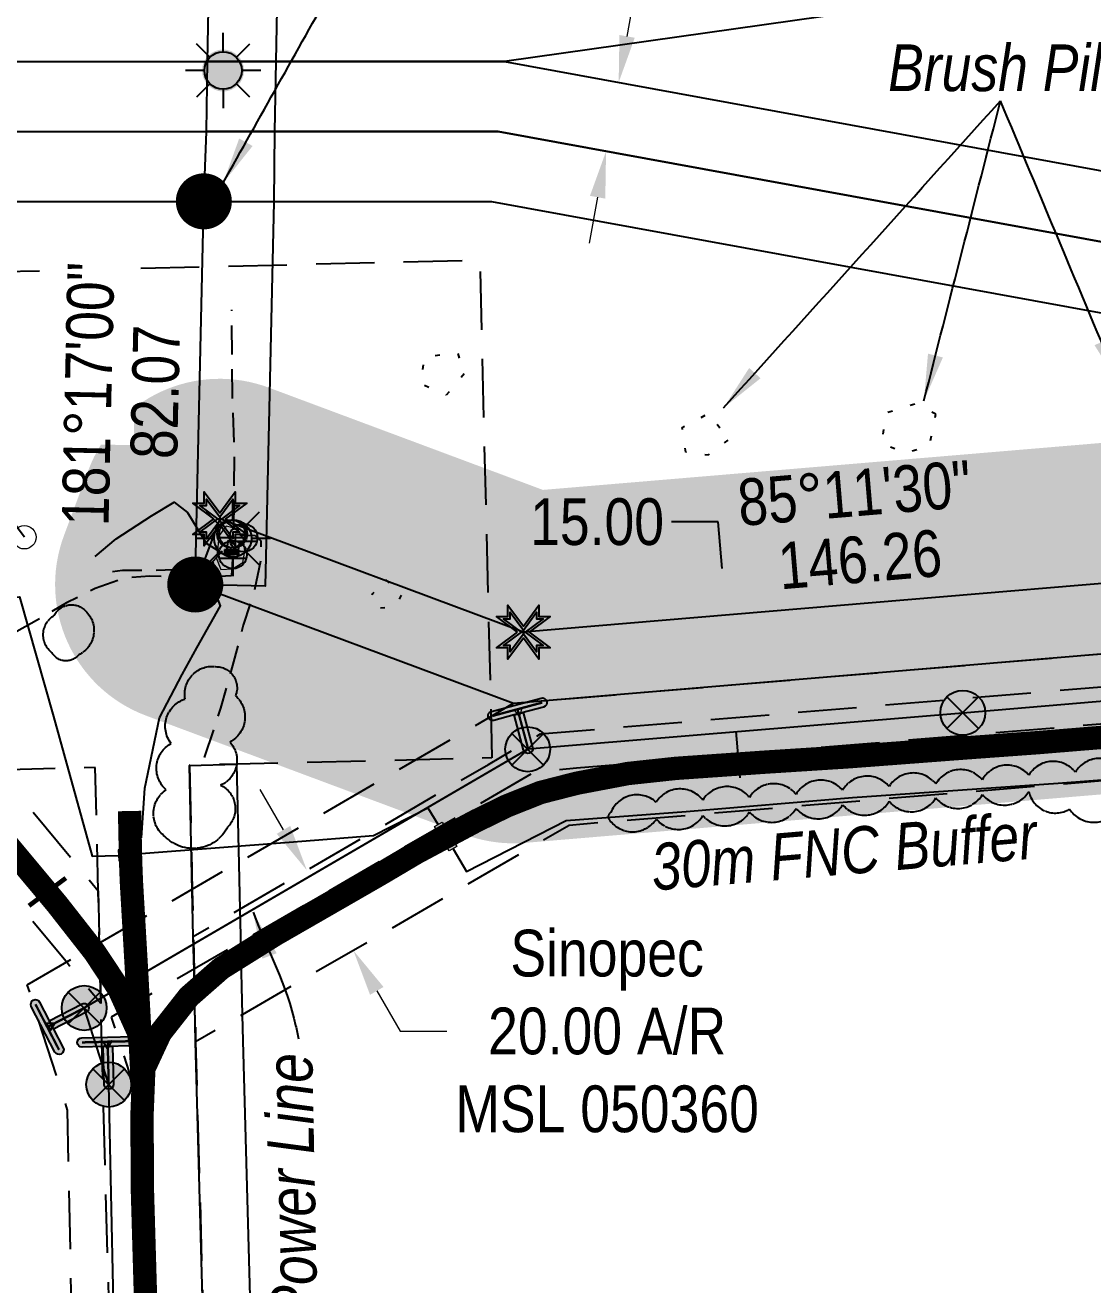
# Model space of a CAD drawing. Extents: x 613870 to 617840, y 5891672 to 5894562.
# Drawn here: x 614629.2 to 614857.7, y 5892260.7 to 5892530.4 of the extents above; entities that cross this region are included whole.
import ezdxf
from ezdxf.enums import TextEntityAlignment as Align

# ---------------------------------------------------------------- set-up
doc = ezdxf.new("R2010")
doc.units = 0
doc.header["$LTSCALE"] = 5
doc.header["$PDSIZE"] = 0.5
for name, pattern in [('0', [1, 1, 0]), ('foc-ACCESSROAD', [3.75, 2.5, -1.25]), ('foc-FLOWLINE', [3.75, 2.5, -1.25]), ('foc-TOPO', [1, 0.2, -0.8]), ('POWERLINE5', [7.799999999999997, 2.399999999999999, -0.6, 0.6, -0.6, 0.6, -0.6, 2.399999999999999]), ('UG_PIPE', [1.875, 1.25, -0.625])]:
    doc.linetypes.add(name, pattern=pattern)
doc.layers.get('Defpoints').update_dxf_attribs({"color": 9})
for name, color, linetype in [('AS-CABLE', 224, 'foc-CABLE'), ('AS-FENCE', 48, 'foc-FENCE'), ('AS-PIPE-UG', 44, 'UG_PIPE'), ('AS-POWER', 104, 'foc-POWER'), ('AS-POWER-EXISTING', 72, 'POWERLINE5'), ('AS-ROADS', 254, 'Continuous'), ('AS-SYMBOL', 7, 'Continuous'), ('C-RW', 13, 'Continuous'), ('C-WS-S', 8, 'Continuous'), ('F-AR', 190, 'foc-ACCESSROAD'), ('F-EZE', 190, 'foc-FLOWLINE'), ('F-RW', 190, 'Continuous'), ('F-WS', 190, 'foc-ACCESSROAD'), ('F-WS-S', 8, 'Continuous'), ('L-BD', 7, 'Continuous'), ('L-BD1', 253, 'Continuous'), ('L-MON', 1, 'Continuous'), ('L-MON-T', 1, 'Continuous'), ('P-BUFFER-H 30m', 51, 'Continuous'), ('P-BUFFER-T', 40, 'Continuous'), ('P-PROPOSED', 10, 'Continuous'), ('P-PROPOSED-H', 21, 'Continuous'), ('P-TXT', 4, 'Continuous'), ('T-BUSH', 110, '0'), ('T-GENERAL', 48, 'foc-TOPO')]:
    doc.layers.add(name, color=color, linetype=linetype)
for name, color, linetype, lineweight in [('AS-GENERAL', 48, 'Continuous', 18), ('F-AR-T', 190, 'Continuous', 9), ('F-RW-T', 190, 'Continuous', 9), ('F-WS-T', 190, 'Continuous', 9), ('T-TEXT', 48, 'Continuous', 18)]:
    doc.layers.add(name, color=color, linetype=linetype, lineweight=lineweight)
doc.layers.add('AS-STRUCTURE', color=7, linetype='Continuous', lineweight=30, true_color=0x595959)
doc.layers.add('AS-STRUCTURE-H', color=7, linetype='Continuous', true_color=0xa8a8a8)
doc.styles.add('100L', font='ARIALN.TTF', dxfattribs={"height": 11})
doc.styles.add('80CG', font='ARIALN.TTF', dxfattribs={"height": 10})
doc.styles.add('80L', font='ARIALN.TTF', dxfattribs={"height": 10})
doc.styles.add('foc-LtypeFont', font='ARIALN.TTF', dxfattribs={"height": 7.349999999999999})
doc.linetypes.add('foc-CABLE', pattern='A,2,-1,["C",foc-LtypeFont,S=0.2,R=0,X=-0.625,Y=-0.75],-1.239999999999999,8', length=12.24)
doc.linetypes.add('foc-FENCE', pattern='A,10,-1,["X",foc-LtypeFont,S=0.2,R=0,X=-0.625,Y=-0.75],-1.239999999999999', length=12.24)
doc.linetypes.add('foc-POWER', pattern='A,6,-1,["P",foc-LtypeFont,S=0.2,R=0,X=-0.625,Y=-0.75],-1.239999999999999,4', length=12.24)
doc.dimstyles.new('Compass 5 000', dxfattribs={"dimscale": 5, "dimtxt": 9, "dimasz": 2, "dimexe": 0.2, "dimexo": 0.0625, "dimgap": 0.5, "dimtad": 0, "dimtih": 1, "dimtoh": 1, "dimzin": 0, "dimdsep": 46, "dimtxsty": '80CG', "dimcen": 0.1, "dimse1": 1, "dimse2": 1, "dimclrd": 256, "dimclrt": 256, "dimaunit": 1, "dimadec": 4, "dimazin": 0, "dimtfac": 0.06, "dimtofl": 0, "dimtmove": 0, "dimatfit": 1, "dimfxl": 0.2, "dimtolj": 1, "dimtzin": 0, "dimlwd": -1, "dimarcsym": 0})

# ---------------------------------------------------------------- blocks, each defined once
blk = doc.blocks.new('*D475')
at = {"layer": 'Defpoints', "color": 0, "transparency": 16777216}
for p in [(614818.5861508691, 5892506.74920346), (614753.5420400032, 5892503.397930669), (614815.883857529, 5892491.986411696)]:
    blk.add_point(p, dxfattribs=at)
at = {"layer": 'F-RW-T', "transparency": 16777216}
for p, q in [((614758.0448925565, 5892527.997286188), (614768.9314195239, 5892587.471040677)), ((614768.9314195239, 5892587.471040677), (614778.9314195241, 5892587.471040677)), ((614751.7414807901, 5892493.561366913), (614749.9409215767, 5892483.724803157))]:
    blk.add_line(p, q, dxfattribs=at)
for points in [[(614756.4054652639, 5892528.29737939), (614759.6843198491, 5892527.697192986), (614756.2443333433, 5892518.160722433)], [(614750.1020534975, 5892493.861460115), (614753.3809080827, 5892493.261273711), (614753.5420400032, 5892503.397930669)]]:
    blk.add_solid(points, dxfattribs=at)
at = {"layer": 'F-RW-T', "transparency": 16777216, "insert": (614818.0173676822, 5892587.471040678), "char_height": 10, "attachment_point": 5, "style": '80CG'}
blk.add_mtext('\\A1;Barrel\\P15.00 P/L R/W\\PPLA 044140', dxfattribs=at)
blk = doc.blocks.new('GAS')
h = blk.add_hatch(color=255)
h.dxf.hatch_style = 1
edge = h.paths.add_edge_path()
edge.add_arc((0, 0), 0.9, 0, 360)
for p, q in [((-0.5711929310346023, 0.5711929297831376), (-1.142385862069204, 1.142385861385264)), ((0, 0.8077887887338874), (0, 1.615577579286764)), ((0.5711929310309642, 0.5711929297831376), (1.142385862065566, 1.142385861385264)), ((-0.8077887898725749, 0), (-1.615577579628734, 0)), ((1.615577579625096, 0), (0.8077887898689368, 0)), ((-0.5711929310346023, -0.5711929316021271), (-1.142385862069204, -1.142385863204253)), ((0, -0.8077887905528768), (0, -1.615577581105753)), ((1.142385862065566, -1.142385863204253), (0.5711929310309642, -0.5711929316021271))]:
    blk.add_line(p, q)
blk.add_circle((0, 0), 0.8000000000000003)
blk = doc.blocks.new('POWERPOLE')
h = blk.add_hatch(color=255)
edge = h.paths.add_edge_path()
edge.add_arc((0, 0), 0.9600000000000002, 0, 360)
at = {"linetype": 'Continuous'}
for p, q in [((0.678822509938982, -0.678822509938982), (-0.678822509938982, 0.678822509938982)), ((-0.678822509938982, -0.678822509938982), (0.678822509938982, 0.678822509938982))]:
    blk.add_line(p, q, dxfattribs=at)
blk.add_circle((0, 0), 0.9600000000000002, dxfattribs=at)
blk = doc.blocks.new('*U480')
h = blk.add_hatch(color=255)
h.dxf.hatch_style = 1
edge = h.paths.add_edge_path()
edge.add_arc((1.099660220059458, 0.02733862503464696), 0.2000000000000001, -88.5758644244865, 91.4241355755135, ccw=False)
edge.add_line((1.104630879156667, -0.1725995967943454), (-0.1949675627317837, -0.2049088809262009))
edge.add_line((-0.1949675627317838, -0.2049088809262009), (-1.09468956096225, -0.2272768468636393))
edge.add_arc((-1.099660220059458, -0.02733862503464696), 0.2000000000000001, 91.4241355755135, 271.4241355755135, ccw=False)
edge.add_line((-1.104630879156667, 0.1725995967943454), (1.09468956096225, 0.2272768468636393))
h = blk.add_hatch(color=255)
h.dxf.hatch_style = 1
edge = h.paths.add_edge_path()
edge.add_arc((0.0456000000038071, -1.8342000000128), 0.2000000000000001, -178.57586442448644, 1.424135575513617, ccw=False)
edge.add_line((-0.1543382218251853, -1.839170659110009), (-0.1949675627317838, -0.204908880926201))
edge.add_line((-0.1949675627317838, -0.2049088809262009), (0.2049088809262009, -0.1949675627317838))
edge.add_line((0.2049088809262009, -0.1949675627317838), (0.2455382218327995, -1.829229340915591))
at = {"color": 255}
blk.add_lwpolyline([(1.09468956096225, 0.2272768468636393, -0.9999999999999999), (1.104630879156667, -0.1725995967943454), (-0.1949675627317838, -0.2049088809262009), (-1.09468956096225, -0.2272768468636393, -0.9999999999999999), (-1.104630879156667, 0.1725995967943454)], format="xyb", close=True, dxfattribs=at)
at = {"color": 72, "const_width": 0.1, "flags": 128}
for points in [[(1.099660220059458, 0.02733862503464694), (-1.099660220059458, -0.02733862503464694)], [(0.04560000000380709, -1.8342000000128), (0, 0)]]:
    blk.add_lwpolyline(points, dxfattribs=at)
at = {"color": 255, "flags": 128}
blk.add_lwpolyline([(0.2455382218327995, -1.829229340915591, -0.9999999999999999), (-0.1543382218251853, -1.839170659110009), (-0.1949675627317838, -0.2049088809262009), (0.2049088809262009, -0.1949675627317838)], format="xyb", close=True, dxfattribs=at)
blk = doc.blocks.new('*U479')
h = blk.add_hatch(color=255)
h.dxf.hatch_style = 1
edge = h.paths.add_edge_path()
edge.add_arc((-0.5051531553378048, 0.97714906214572), 0.2000000000000001, 27.33744107285372, 207.3374410728537, ccw=False)
edge.add_line((-0.3274896894931285, 1.068995090388957), (0.2695094940879136, -0.08581743760143912))
edge.add_line((0.2695094940879136, -0.0858174376014391), (0.6828166211824812, -0.8853030339024828))
edge.add_arc((0.5051531553378048, -0.97714906214572), 0.2000000000000001, -152.66255892714628, 27.337441072853608, ccw=False)
edge.add_line((0.3274896894931285, -1.068995090388957), (-0.6828166211824811, 0.8853030339024828))
h = blk.add_hatch(color=255)
h.dxf.hatch_style = 1
edge = h.paths.add_edge_path()
edge.add_arc((1.579599999982937, 0.8166000000151277), 0.2000000000000001, -62.66255892714628, 117.3374410728538, ccw=False)
edge.add_line((1.671446028226175, 0.6389365341704514), (0.2695094940879135, -0.08581743760143912))
edge.add_line((0.2695094940879136, -0.0858174376014391), (0.08581743760143912, 0.2695094940879135))
edge.add_line((0.08581743760143913, 0.2695094940879135), (1.4877539717397, 0.994263465859804))
at = {"color": 255}
blk.add_lwpolyline([(-0.6828166211824812, 0.8853030339024828, -0.9999999999999999), (-0.3274896894931285, 1.068995090388957), (0.2695094940879136, -0.0858174376014391), (0.6828166211824812, -0.8853030339024828, -0.9999999999999999), (0.3274896894931285, -1.068995090388957)], format="xyb", close=True, dxfattribs=at)
at = {"color": 72, "const_width": 0.1, "flags": 128}
for points in [[(-0.5051531553378049, 0.97714906214572), (0.5051531553378049, -0.97714906214572)], [(1.579599999982937, 0.8166000000151277), (0, 0)]]:
    blk.add_lwpolyline(points, dxfattribs=at)
at = {"color": 255, "flags": 128}
blk.add_lwpolyline([(1.4877539717397, 0.994263465859804, -0.9999999999999999), (1.671446028226175, 0.6389365341704514), (0.2695094940879136, -0.0858174376014391), (0.08581743760143913, 0.2695094940879135)], format="xyb", close=True, dxfattribs=at)
blk = doc.blocks.new('RISER')
h = blk.add_hatch(color=255)
h.dxf.hatch_style = 1
edge = h.paths.add_edge_path()
edge.add_arc((0, 0), 0.7000000000000001, 0, 360)
blk.add_hatch(color=13).paths.add_polyline_path([(0.5809894393423747, -0.1498374831999172), (-0.5809055220925075, -0.1501624933266612, 0.7745966773228882)])
at = {"color": 13}
blk.add_line((-0.5809055220925075, -0.1501624933266612), (0.5809894393423747, -0.1498374831996898), dxfattribs=at)
blk.add_circle((0, 0), 0.6000000000000001, dxfattribs=at)
blk = doc.blocks.new('*U481')
h = blk.add_hatch(color=255)
h.dxf.hatch_style = 1
edge = h.paths.add_edge_path()
edge.add_arc((1.062351356973799, 0.2853236659233312), 0.2, -74.96641769205792, 105.03358230794211, ccw=False)
edge.add_line((1.114228387141677, 0.09216887374627697), (-0.1412777620091759, -0.2450318223449327))
edge.add_line((-0.1412777620091759, -0.2450318223449327), (-1.01047432680592, -0.4784784581003855))
edge.add_arc((-1.062351356973799, -0.2853236659233312), 0.2, 105.03358230794211, 285.0335823079421, ccw=False)
edge.add_line((-1.114228387141677, -0.09216887374627697), (1.01047432680592, 0.4784784581003855))
h = blk.add_hatch(color=255)
h.dxf.hatch_style = 1
edge = h.paths.add_edge_path()
edge.add_arc((0.4554000000061974, -1.69560000011514), 0.1999999999999999, -164.96641769205792, 15.033582307942083, ccw=False)
edge.add_line((0.2622452078291432, -1.747477030283018), (-0.1412777620091759, -0.2450318223449326))
edge.add_line((-0.1412777620091759, -0.2450318223449327), (0.2450318223449326, -0.1412777620091759))
edge.add_line((0.2450318223449326, -0.1412777620091759), (0.6485547921832516, -1.643722969947262))
at = {"color": 255}
blk.add_lwpolyline([(1.01047432680592, 0.4784784581003855, -0.9999999999999999), (1.114228387141677, 0.09216887374627697), (-0.1412777620091759, -0.2450318223449327), (-1.01047432680592, -0.4784784581003855, -0.9999999999999999), (-1.114228387141677, -0.09216887374627697)], format="xyb", close=True, dxfattribs=at)
at = {"color": 72, "const_width": 0.09999999999999999, "flags": 128}
for points in [[(1.062351356973799, 0.2853236659233312), (-1.062351356973799, -0.2853236659233312)], [(0.4554000000061974, -1.69560000011514), (0, 0)]]:
    blk.add_lwpolyline(points, dxfattribs=at)
at = {"color": 255, "flags": 128}
blk.add_lwpolyline([(0.6485547921832516, -1.643722969947262, -0.9999999999999999), (0.2622452078291432, -1.747477030283018), (-0.1412777620091759, -0.2450318223449327), (0.2450318223449326, -0.1412777620091759)], format="xyb", close=True, dxfattribs=at)
blk = doc.blocks.new('fdia')
at = {"color": 255, "const_width": 1}
blk.add_lwpolyline([(-0.5, 0, 1), (0.5, 0, 1)], format="xyb", close=True, dxfattribs=at)
blk = doc.blocks.new('Fdiaa')
blk.add_blockref('fdia', (0, 0))
blk = doc.blocks.new('fdib')
at = {"color": 1, "const_width": 1.6}
blk.add_lwpolyline([(-0.3999999999996362, 0, 0.9999999999999998), (0.3999999999996362, 0, 1)], format="xyb", close=True, dxfattribs=at)
at = {"color": 1}
blk.add_circle((0, 0), 0.8, dxfattribs=at)
blk = doc.blocks.new('Fdibb')
blk.add_blockref('fdib', (0, 0))
blk = doc.blocks.new('fdicc')
for name in ['Fdibb', 'Fdiaa']:
    blk.add_blockref(name, (0, 0))
blk = doc.blocks.new('FDI')
blk.add_blockref('fdicc', (0, 0))
blk = doc.blocks.new('TEMP')
h = blk.add_hatch(color=255)
h.dxf.hatch_style = 1
h.paths.add_polyline_path([(-5.274161e-10, 0.2514284397220763), (-0.6656854269836912, 1.152061669657268), (-0.6656854269836914, 0.6656854303339061), (-1.152061663105632, 0.6656854303339061), (-0.2514284404497629, 5.273253e-10), (-1.152061661774314, -0.665685419564579), (-0.6656854224511335, -0.6656854195645793), (-0.6656854224511335, -1.152061655686338), (-5.273251e-10, -0.2514284436956587), (0.6656854183820542, -1.152061663420681), (0.6656854183820542, -0.6656854208922597), (1.152061656810019, -0.6656854053035205), (0.2514284429676993, 5.273253e-10), (1.152061671303363, 0.6656854258011663), (0.6656854287749412, 0.6656854258011663), (0.6656854131859291, 1.15206166422904)])
h.paths.add_polyline_path([(0.5656854229146121, 0.8485281473411305), (0.5656854319800914, 0.5656854258011663), (0.8485281444547581, 0.5656854258011663), (0.0831890339399251, 0), (0.8485281399220186, -0.5656854150320215), (0.5656854183820542, -0.5656854240973189), (0.5656854183820542, -0.8485281365719859), (0, -0.08318903609469999), (-0.5656854224511337, -0.8485281320390644), (-0.5656854224511337, -0.5656854195645792), (-0.8485281349258001, -0.5656854195645794), (-0.0831890328488955, 0), (-0.8485281394583584, 0.5656854303339058), (-0.5656854269836913, 0.5656854303339061), (-0.5656854269836913, 0.8485281428085727), (0, 0.0831890306941206)], flags=16)
h = blk.add_hatch(color=1)
h.dxf.hatch_style = 1
h.paths.add_polyline_path([(0, 0.0831890306941205), (-0.5656854269836911, 0.8485281428085727), (-0.5656854269836912, 0.5656854303339061), (-0.8485281394583578, 0.5656854303339061), (-0.0831890328488953, -1e-16), (-0.8485281349258001, -0.5656854195645793), (-0.5656854224511337, -0.5656854195645793), (-0.5656854224511337, -0.848528132039064), (0, -0.08318903609469999), (0.5656854183820542, -0.8485281365719856), (0.5656854183820542, -0.5656854240973191), (0.8485281399220184, -0.5656854150320213), (0.0831890339399251, -1e-16), (0.8485281444547581, 0.5656854258011663), (0.5656854319800914, 0.5656854258011663), (0.5656854229146121, 0.8485281473411308)])
at = {"color": 1}
for p, q in [((-0.0831890328488953, 0), (0.0831890339399252, 0)), ((0, 0.0831890306941205), (0, -0.08318903609469999))]:
    blk.add_line(p, q, dxfattribs=at)
at = {"color": 255, "flags": 128}
blk.add_lwpolyline([(-0.251428440449763, 5.27325e-10), (-1.152061663105632, 0.6656854303339061), (-0.6656854269836914, 0.6656854303339061), (-0.6656854269836914, 1.152061669657268), (-5.274159999999999e-10, 0.2514284397220763), (0.6656854131859291, 1.15206166422904), (0.6656854287749412, 0.6656854258011663), (1.152061671303363, 0.6656854258011663), (0.2514284429676991, 5.27325e-10), (1.152061656810019, -0.6656854053035204), (0.6656854183820542, -0.6656854208922596), (0.6656854183820542, -1.152061663420681), (-5.27325e-10, -0.2514284436956586), (-0.6656854224511335, -1.152061655686338), (-0.6656854224511335, -0.6656854195645793), (-1.152061661774314, -0.6656854195645793)], close=True, dxfattribs=at)
at = {"color": 1, "flags": 128}
blk.add_lwpolyline([(-0.0831890328488953, 0), (-0.8485281394583578, 0.5656854303339061), (-0.5656854269836913, 0.5656854303339061), (-0.5656854269836913, 0.8485281428085727), (0, 0.0831890306941205), (0.5656854229146121, 0.8485281473411305), (0.5656854319800914, 0.5656854258011663), (0.8485281444547581, 0.5656854258011663), (0.0831890339399252, 0), (0.8485281399220184, -0.5656854150320214), (0.5656854183820542, -0.5656854240973189), (0.5656854183820542, -0.8485281365719856), (0, -0.08318903609469999), (-0.5656854224511335, -0.848528132039064), (-0.5656854224511335, -0.5656854195645792), (-0.8485281349258001, -0.5656854195645792)], close=True, dxfattribs=at)
blk = doc.blocks.new('*D501')
at = {"layer": 'Defpoints', "color": 0, "transparency": 16777216}
for p in [(614680.9954855167, 5892344.534693915), (614699.466252408, 5892332.321327176), (614690.9392592781, 5892327.378934913)]:
    blk.add_point(p, dxfattribs=at)
at = {"layer": 'F-AR-T', "transparency": 16777216}
for p, q in [((614684.5077758832, 5892358.128834914), (614679.4930731198, 5892366.78058365)), ((614704.4809551714, 5892323.66957844), (614709.4956579348, 5892315.017829704)), ((614709.4956579348, 5892315.017829704), (614719.4956579348, 5892315.017829704))]:
    blk.add_line(p, q, dxfattribs=at)
for points in [[(614685.9497340061, 5892358.964618708), (614683.0658177608, 5892357.29305112), (614689.5224786466, 5892349.477086178)], [(614705.9229132943, 5892324.505362234), (614703.038997049, 5892322.833794646), (614699.466252408, 5892332.321327176)]]:
    blk.add_solid(points, dxfattribs=at)
at = {"layer": 'F-AR-T', "transparency": 16777216, "insert": (614753.7691913592, 5892315.017829704), "char_height": 10, "attachment_point": 5, "style": '80CG'}
blk.add_mtext('\\A1;Sinopec\\P20.00 A/R\\PMSL 050360', dxfattribs=at)
blk = doc.blocks.new('*D538')
at = {"layer": 'Defpoints', "color": 0, "transparency": 16777216}
for p in [(614779.2338419457, 5892404.114770941), (614780.5768389124, 5892404.227739382), (614781.8336656522, 5892389.286269998)]:
    blk.add_point(p, dxfattribs=at)
at = {"layer": 'P-TXT', "transparency": 16777216}
for p, q in [((614777.5574287982, 5892424.044388072), (614767.5574287982, 5892424.044388071)), ((614778.3956353719, 5892414.079579506), (614777.5574287982, 5892424.044388072)), ((614781.3288752591, 5892379.208492992), (614782.167081833, 5892369.243684428))]:
    blk.add_line(p, q, dxfattribs=at)
for points in [[(614780.0564367994, 5892414.219280601), (614776.7348339442, 5892413.939878411), (614779.2338419457, 5892404.114770941)], [(614782.9896766866, 5892379.348194088), (614779.6680738315, 5892379.068791897), (614780.4906686854, 5892389.173301558)]]:
    blk.add_solid(points, dxfattribs=at)
at = {"layer": 'P-TXT', "transparency": 16777216, "insert": (614751.6195024682, 5892424.044388072), "char_height": 10, "attachment_point": 5, "style": '80CG'}
blk.add_mtext('\\A1;15.00', dxfattribs=at)

msp = doc.modelspace()

# ---------------------------------------------------------------- hatches: boundary and pattern name
at = {"layer": 'AS-GENERAL'}
h = msp.add_hatch(color=256, dxfattribs=at)
h.dxf.hatch_style = 1
h.paths.add_polyline_path([(614721.5749999988, 5892354.591), (614719.9619999989, 5892353.638), (614716.86, 5892358.847), (614718.458, 5892359.801000009)])
h = msp.add_hatch(color=256, dxfattribs=at)
h.dxf.hatch_style = 1
h.paths.add_polyline_path([(614649.2639999988, 5892351.528000009), (614654.11, 5892351.752), (614654.005, 5892354.069000009), (614649.1459999988, 5892353.84800001)])
at = {"layer": 'AS-STRUCTURE-H'}
h = msp.add_hatch(color=256, dxfattribs=at)
h.dxf.hatch_style = 1
h.paths.add_polyline_path([(614671.9449999988, 5892418.151000009), (614671.938, 5892417.19000001), (614674.857, 5892417.086000009), (614674.9069999988, 5892418.015000009)])
at = {"layer": 'P-BUFFER-H 30m'}
h = msp.add_hatch(color=256, dxfattribs=at)
h.dxf.hatch_style = 1
edge = h.paths.add_edge_path()
edge.add_line((614655.147949282, 5892382.568231746), (614723.268900293, 5892357.146195958))
edge.add_arc((614733.7539510092, 5892385.241964224), 29.98847250104462, 249.5349447947705, 274.8082114946953)
edge.add_line((614736.2676044904, 5892355.359025461), (614911.8878718212, 5892370.131618594))
edge.add_line((614911.8878718212, 5892370.131618594), (614917.496741339, 5892303.35015246))
edge.add_arc((614947.3799999973, 5892305.860000005), 29.98847249762834, 184.800914257547, 274.8009142568635)
edge.add_line((614949.889847542, 5892275.976741347), (614964.8314768726, 5892277.231665118))
edge.add_arc((614962.3216293306, 5892307.114923779), 29.98847250026545, 274.8009142510974, 364.800914250045)
edge.add_line((614992.2048879915, 5892309.62477132), (614982.8307676461, 5892421.236834741))
edge.add_arc((614952.947508985, 5892418.7269872), 29.98847250010073, 4.800914250007776, 94.80821149107659)
edge.add_line((614950.4338555058, 5892448.609925962), (614740.0330088406, 5892430.911706102))
edge.add_line((614740.0330088406, 5892430.911706102), (614681.3605760757, 5892452.807652405))
edge.add_arc((614670.8755253581, 5892424.711884141), 29.98847250066052, 69.53494479164772, 159.5349447918312)
edge.add_line((614642.779757094, 5892435.196934858), (614637.5372317354, 5892421.149050727))
edge.add_arc((614665.6329999998, 5892410.664000009), 29.98847250047004, 159.5349447919867, 249.5349447906088)
at = {"layer": 'P-PROPOSED-H'}
h = msp.add_hatch(color=256, dxfattribs=at)
h.dxf.hatch_style = 1
h.paths.add_polyline_path([(614665.633, 5892410.664000009), (614733.7539510111, 5892385.241964222), (614939.260963263, 5892402.528530993), (614947.38, 5892305.860000007), (614962.3216293305, 5892307.114923778), (614952.9475089851, 5892418.726987194), (614735.8469702876, 5892400.465211515), (614670.875525358, 5892424.711884142)])

# ---------------------------------------------------------------- linework, layer by layer
at = {"layer": 'AS-CABLE', "flags": 128}
for points in [[(614644.178, 5892416.645000009), (614648.6959999988, 5892420.421000009), (614656.277, 5892425.347000009), (614661.145, 5892428.307000009), (614663.948, 5892426.05900001), (614667.98, 5892419.516), (614672.138, 5892416.838), (614672.7169999988, 5892420.23000001)], [(614654.101, 5892356.436000009), (614654.8739999988, 5892367.051000009), (614657.9849999988, 5892382.11600001), (614662.828, 5892391.411), (614665.933, 5892397.069), (614668.825, 5892402.204000009), (614671.036, 5892406.118000009), (614670.1839999988, 5892408.28000001), (614668.7739999988, 5892409.79200001), (614667.552, 5892412.51300001), (614668.207, 5892414.147000009), (614669.659, 5892415.397)], [(614672.343, 5892416.828000009), (614674.0139999988, 5892416.687000009)]]:
    msp.add_lwpolyline(points, dxfattribs=at)
at = {"layer": 'AS-FENCE', "flags": 128}
for points in [[(614593.477, 5892399.295000009), (614594.7409999989, 5892400.358000009), (614592.701, 5892404.616), (614628.0009999989, 5892408.032000009), (614635.322, 5892382.411), (614643.5939999989, 5892352.528000009), (614649.128, 5892352.66700001)], [(614720.8399999988, 5892354.107000009), (614723.6849999989, 5892349.202), (614745.038, 5892360.14900001), (614770.6959999988, 5892362.050000009), (614806.296, 5892365.03000001), (614850.326, 5892368.132), (614892.555, 5892371.318), (614913.552, 5892372.913000009), (614914.843, 5892351.005000009), (614916.1959999988, 5892329.81500001), (614917.433, 5892306.265000009), (614918.63, 5892281.532000009), (614919.7999999989, 5892264.654000009), (614935.966, 5892265.62700001), (614958.4049999989, 5892267.38300001), (614978.569, 5892268.750000009), (614997.691, 5892270.153), (615017.0269999988, 5892271.540000009), (615030.645, 5892272.707), (615032.695, 5892245.051000007), (615030.619, 5892274.500000009), (615028.6659999988, 5892301.641000009), (615026.548, 5892331.931000009), (615025.3689999988, 5892348.999), (615024.214, 5892364.492000009), (615023.106, 5892380.948000009), (615000.8349999988, 5892379.369), (614981.7339999989, 5892377.944), (614957.5469999989, 5892376.142000009)], [(614654.0789999989, 5892353.06500001), (614685.7379999988, 5892355.472000009), (614703.805, 5892356.897000009), (614715.3789999988, 5892362.856000009), (614717.571, 5892359.34900001)]]:
    msp.add_lwpolyline(points, dxfattribs=at)
for points in [[(614633.819, 5892316.70100001), (614634.646, 5892315.22900001), (614635.559, 5892316.79200001)], [(614645.935, 5892312.817000009), (614647.7129999988, 5892312.952), (614646.8689999988, 5892311.344000009)]]:
    msp.add_lwpolyline(points, close=True, dxfattribs=at)
at = {"layer": 'AS-GENERAL', "flags": 128}
for points in [[(614671.119, 5892413.84800001), (614673.632, 5892414.029000009), (614675.78, 5892415.36000001), (614676.2039999989, 5892417.817000009), (614675.9359999988, 5892420.277000009), (614674.72, 5892422.50200001), (614672.259, 5892423.12), (614670.705, 5892421.059), (614670.457, 5892418.636000009), (614670.1989999989, 5892416.193000009)], [(614735.527, 5892383.992), (614733.9779999988, 5892383.69500001), (614735.0249999989, 5892382.327000009)], [(614721.5749999988, 5892354.591), (614719.9619999989, 5892353.638), (614716.86, 5892358.847), (614718.458, 5892359.801000009)], [(614649.2639999988, 5892351.528000009), (614654.11, 5892351.752), (614654.005, 5892354.069000009), (614649.1459999988, 5892353.84800001)]]:
    msp.add_lwpolyline(points, close=True, dxfattribs=at)
at = {"layer": 'AS-GENERAL', "const_width": 0.999615749999999, "flags": 128}
msp.add_lwpolyline([(614630.0439999988, 5892341.887000009), (614637.935, 5892347.834000009)], dxfattribs=at)
at = {"layer": 'AS-PIPE-UG', "flags": 128}
for points in [[(614673.898, 5892422.392000009), (614673.9319999989, 5892431.709000009), (614674.0269999988, 5892439.694000009), (614673.585, 5892451.174000009), (614673.451, 5892469.47400001)], [(614675.145, 5892421.24700001), (614678.4529999988, 5892421.172), (614679.644, 5892420.006000009), (614679.79, 5892416.53100001), (614678.2249999988, 5892409.272000009), (614675.9129999988, 5892401.957), (614673.6049999988, 5892393.33100001), (614671.048, 5892384.21300001), (614667.307, 5892372.793000009)], [(614671.361, 5892417.818), (614669.492, 5892415.691000009), (614668.4419999989, 5892414.600000009), (614667.143, 5892414.001000009), (614663.086, 5892413.846000009), (614655.905, 5892413.645000009), (614650.0839999989, 5892413.648), (614647.15, 5892413.253)], [(614673.451, 5892418.985), (614673.446, 5892419.73000001)], [(614674.6459999988, 5892416.938000009), (614675.191, 5892419.852)], [(614673.607, 5892416.165000009), (614673.391, 5892412.49100001), (614669.3049999989, 5892412.335000009), (614663.067, 5892412.36500001), (614655.925, 5892412.424000009), (614650.4759999989, 5892412.02400001), (614644.2319999988, 5892409.777000009), (614638.056, 5892406.739000009), (614633.455, 5892403.95100001), (614626.6649999989, 5892400.142), (614622.3089999988, 5892397.17300001), (614619.7069999989, 5892394.674000009), (614614.517, 5892389.702000009), (614607.383, 5892383.05300001)]]:
    msp.add_lwpolyline(points, dxfattribs=at)
at = {"layer": 'AS-POWER', "flags": 128}
msp.add_lwpolyline([(614648.7488601918, 5892187.438570453), (614649.298, 5892203.714000009), (614647.11, 5892303.603000009), (614641.8569999988, 5892320.006000009), (614736.8689999988, 5892375.48500001), (614829.8889999988, 5892383.208000009), (614924.7319999988, 5892391.23000001)], dxfattribs=at)
at = {"layer": 'AS-ROADS', "const_width": 4.998078749999992, "flags": 128}
for points in [[(614578.643, 5892406.53100001), (614585.334, 5892402.64400001), (614589.697, 5892399.168000009), (614602.0279999989, 5892384.18900001), (614613.174, 5892370.056000009), (614626.4599999988, 5892353.726000009), (614636.154, 5892342.092), (614644.0649999988, 5892331.984000009), (614649.294, 5892324.078000009), (614653.476, 5892314.845), (614654.6229999989, 5892307.04200001)], [(614655.0529999988, 5892255.644), (614654.3369999989, 5892280.36), (614654.226, 5892296.898000009), (614654.6229999989, 5892307.04200001), (614658.1659999988, 5892314.665000009), (614664.2669999988, 5892322.430000009), (614671.2059999988, 5892328.519), (614682.8529999988, 5892335.794), (614705.105, 5892348.60400001), (614713.0579999988, 5892353.30900001), (614725.7959999988, 5892360.090000009), (614732.3389999989, 5892363.285000009), (614739.5259999988, 5892366.13800001), (614747.2799999989, 5892368.12200001), (614758.221, 5892370.199000009), (614768.4909999989, 5892371.302), (614787.487, 5892372.628000009), (614805.338, 5892373.773000009), (614830.879, 5892375.708000009), (614845.841, 5892376.799000009), (614871.124, 5892378.878000009)], [(614654.4199999989, 5892301.961000009), (614653.0889999989, 5892327.555), (614651.962, 5892347.043), (614651.7869999988, 5892351.60500001), (614651.5759999988, 5892362.17200001)]]:
    msp.add_lwpolyline(points, dxfattribs=at)
at = {"layer": 'AS-STRUCTURE', "flags": 128}
msp.add_lwpolyline([(614671.9449999988, 5892418.151000009), (614671.938, 5892417.19000001), (614674.857, 5892417.086000009), (614674.9069999988, 5892418.015000009)], close=True, dxfattribs=at)
at = {"layer": 'C-RW', "flags": 128}
msp.add_lwpolyline([(614687.6545604403, 5892721.749650836), (614685.5908977736, 5892629.017139183), (614683.1561124021, 5892537.624802995), (614682.8700408859, 5892522.615310163), (614682.5834332621, 5892507.607906799), (614682.4661859247, 5892492.599146692), (614680.6234765593, 5892410.328242286), (614665.633, 5892410.664000009), (614667.47, 5892492.680000009), (614668.0323107473, 5892507.603293306), (614668.2240441543, 5892522.611214568), (614668.5581646551, 5892537.620359184), (614670.5843571016, 5892628.646027561), (614672.6531700935, 5892721.532249192)], dxfattribs=at)
at = {"layer": 'C-RW'}
msp.add_lwpolyline([(614689.1591313635, 5891824.325602934), (614679.0963442748, 5891824.07567276), (614678.411912384, 5891849.072507852), (614665.716791748, 5892312.759743737), (614665.3803279167, 5892327.949530604), (614665.217446284, 5892335.331961496), (614665.0022046082, 5892345.053940134), (614664.4040970443, 5892371.948701816), (614674.4672211832, 5892372.193989581), (614674.9431792458, 5892350.807608879), (614675.1570294291, 5892341.129335751), (614675.2802760458, 5892335.555379999), (614675.3214014078, 5892333.703100932), (614675.6572265339, 5892318.521205205), (614675.779067478, 5892313.008170697), (614688.4742428936, 5891849.321726943), (614689.1591313635, 5891824.325602934)], close=True, dxfattribs=at)
at = {"layer": 'F-AR', "flags": 128}
msp.add_lwpolyline([(614653.9916052899, 5892478.365580805), (614726.5154553847, 5892480.133343273), (614729.114, 5892373.526000009), (614674.4672211832, 5892372.193989581), (614664.4040970443, 5892371.948701816), (614665.0022046082, 5892345.053940134), (614665.217446284, 5892335.331961496), (614665.3803279167, 5892327.949530604), (614665.716791748, 5892312.759743737), (614678.411912384, 5891849.072507852), (614679.0963442748, 5891824.07567276), (614659.018123093, 5891823.577815315), (614658.3337552837, 5891848.573850164), (614656.6788334092, 5891909.013942935), (614645.398327007, 5892320.972132005), (614645.1204900807, 5892333.548975146), (614644.8647166824, 5892345.118241818), (614644.2227170701, 5892371.456782454), (614622.5066567347, 5892370.927455387), (614622.0287740831, 5892390.532968289), (614614.2463461607, 5892382.021320501), (614604.0220642276, 5892370.839189438), (614329.2406464134, 5892070.297908826), (614228.8949819659, 5891960.58750446), (614114.1537060135, 5891835.089327494), (614090.769057666, 5891809.514354029), (614085.2474894449, 5891809.378037848), (614085.0453570377, 5891818.168170488), (614100.2038669756, 5891834.744786847), (614228.4473253572, 5891974.984790545), (614315.2421689993, 5892069.904807435), (614597.5336913557, 5892378.659096292), (614607.757109308, 5892389.841993663), (614621.6746100453, 5892405.0628274), (614619.9081121205, 5892477.534798651), (614632.3126185152, 5892477.837157409)], dxfattribs=at)
at = {"layer": 'F-EZE', "flags": 128}
msp.add_lwpolyline([(614653.2556763467, 5892300.609193653), (614659.3185706438, 5891999.272341131), (614656.7875774285, 5891912.731598794), (614656.6788334092, 5891909.013942935), (614656.542129334, 5891904.347762365), (614657.6808335412, 5891848.557449359), (614658.1909181578, 5891823.557123668), (614643.1939086318, 5891823.185020692), (614642.6860834907, 5891848.184698737), (614641.5438660951, 5891904.413618737), (614644.3205944905, 5891999.341087228), (614638.3095530861, 5892298.112541214), (614635.9302556855, 5892305.52758149), (614629.6852878896, 5892324.989918431), (614733.7539510111, 5892385.241964222), (614745.9470505392, 5892386.267607218), (614934.2394476802, 5892402.106137799), (614936.5645771486, 5892374.464419442), (614921.6231077675, 5892373.207592703), (614920.5548050398, 5892385.90784167), (614747.2038772798, 5892371.326137844), (614738.3589576624, 5892370.582132606), (614647.653872218, 5892318.067121864), (614650.2074996107, 5892310.108785113)], close=True, dxfattribs=at)
at = {"layer": 'F-RW'}
for points in [[(615059.2918865192, 5892569.059997007), (614921.3839906503, 5892549.510862537), (614911.4214511343, 5892548.098852764), (614893.4644813633, 5892545.552936509), (614873.7689642246, 5892542.76041027), (614731.7840336822, 5892522.629012415), (614682.8700408859, 5892522.615310163), (614668.2240441543, 5892522.611214568), (614528.110207586, 5892522.574643163)], [(614891.941, 5891954.147000009), (614880.353, 5892464.833), (614879.9295138151, 5892480.266253918), (614875.2000502059, 5892481.131672037), (614730.424155882, 5892507.620292684), (614682.5834332621, 5892507.607906799), (614668.0323107473, 5892507.603293306), (614534.8598876, 5892507.568461074), (614521.4390910016, 5892492.556529428), (614427.92916238, 5892387.965047793), (614416.7395839699, 5892397.968613776), (614501.2759255687, 5892492.550431581), (614514.6932800896, 5892507.562922305), (614528.110207586, 5892522.574643163), (614668.2240441543, 5892522.611214568), (614682.8700408859, 5892522.615310163), (614731.7840336822, 5892522.629012415), (614731.7840336822, 5892522.629012415), (614874.8442535758, 5892496.453826921), (614894.6574670109, 5892492.828494288), (614895.0037786381, 5892477.5082119), (614895.46822484, 5892462.166338249), (614906.7690459652, 5891961.676481729)], [(614069.1695802456, 5892507.446014315), (614400.5999924749, 5892507.533355583), (614441.0905053811, 5892507.54383001), (614474.4482477178, 5892507.552015083), (614494.5755013787, 5892507.55794055), (614514.6932800896, 5892507.562922305), (614521.4344912383, 5892507.564615218), (614534.8598876, 5892507.568461074), (614668.0323107473, 5892507.603293306), (614682.5834332621, 5892507.607906799), (614730.424155882, 5892507.620292684), (614875.2000502059, 5892481.131672037), (614879.9295138151, 5892480.266253918), (614895.0037786381, 5892477.5082119), (614913.0936188721, 5892474.198140227), (614923.1294565634, 5892472.361381398), (614926.1773701981, 5892471.804487566), (615074.8927835325, 5892444.595353118)], [(615269.6695810639, 5892393.216356365), (614923.475899991, 5892457.041801945), (614913.4399871716, 5892458.877858749), (614895.3502096687, 5892462.187932707), (614880.2754353434, 5892464.945162386), (614875.5559254736, 5892465.808718656), (614729.0642089652, 5892492.611472283), (614682.2967945228, 5892492.59910188), (614668.1909620215, 5892492.59589322), (614667.5566825403, 5892492.595750415), (614521.4390910016, 5892492.556529428), (614501.2759255687, 5892492.550431581), (614481.1605936898, 5892492.546267929), (614461.0376069393, 5892492.540503633), (614441.0940142721, 5892492.535627263), (614400.604172724, 5892492.52447302), (614069.5152949578, 5892492.437435295)]]:
    msp.add_lwpolyline(points, dxfattribs=at)
at = {"layer": 'F-WS', "flags": 128}
for points in [[(614521.4390910016, 5892492.556529428), (614529.0328116239, 5892417.324039502), (614580.6669787501, 5892422.491686074), (614607.757109308, 5892389.841993663), (614614.2463461607, 5892382.021320501), (614624.3385236639, 5892369.857794139), (614644.8647166824, 5892345.118241818), (614645.1204900807, 5892333.548975146), (614645.398327007, 5892320.972132005), (614638.2583870561, 5892329.576940247), (614612.7878337371, 5892360.274421231), (614604.0220642276, 5892370.839189438), (614597.5336913557, 5892378.659096292), (614578.0671582645, 5892402.120332855), (614531.0523895104, 5892397.414811748), (614411.5625668577, 5892385.675838599), (614410.2684252985, 5892398.376917174), (614408.8933888834, 5892411.697212713), (614407.4288400564, 5892426.176303347), (614406.8368148808, 5892431.876228556), (614400.604172724, 5892492.52447302), (614441.0940142721, 5892492.535627263), (614461.0376069393, 5892492.540503633), (614481.1605936898, 5892492.546267929), (614501.2759255687, 5892492.550431581), (614521.4390910016, 5892492.556529428)], [(614936.3013164193, 5892394.729184174), (614937.7790516887, 5892374.723026407), (615022.8779999989, 5892380.78000001), (615030.7739999988, 5892272.5), (614899.968585442, 5892262.854730056), (614897.514674851, 5892371.533324854), (614882.8328753209, 5892370.56100616), (614877.778320172, 5892370.13903796), (614745.6643830561, 5892359.098560354), (614675.6572265339, 5892318.521205205), (614665.716791748, 5892312.759743737), (614665.3803279167, 5892327.949530604), (614665.217446284, 5892335.331961496), (614675.1570294291, 5892341.129335751), (614728.3567030546, 5892372.158762107), (614731.0191108257, 5892373.711373954), (614739.5113517218, 5892378.664828449), (614877.3107812458, 5892390.258526697), (614881.3709246833, 5892390.600582339), (614882.2646491287, 5892390.667259185), (614897.2468980289, 5892391.793802625), (614915.0506569985, 5892393.131931597), (614936.3013164193, 5892394.729184174)]]:
    msp.add_lwpolyline(points, close=True, dxfattribs=at)
at = {"layer": 'P-PROPOSED', "flags": 128}
msp.add_lwpolyline([(614665.633, 5892410.664000009), (614733.7539510111, 5892385.241964222), (614939.260963263, 5892402.528530993), (614947.38, 5892305.860000007), (614962.3216293305, 5892307.114923778), (614952.9475089851, 5892418.726987194), (614735.8469702876, 5892400.465211515), (614670.875525358, 5892424.711884142)], close=True, dxfattribs=at)
at = {"layer": 'T-BUSH', "flags": 128}
for points in [[(614642.189657178, 5892404.96786267, -0.52056705), (614640.7095889722, 5892395.612549909, -0.52056705), (614634.9537752208, 5892396.032101605, -0.52056705), (614635.4559967131, 5892404.082940954, -0.52056705)], [(614659.1518882979, 5892356.729160136, -0.52056705), (614659.41012262, 5892366.716958706, -0.52056705), (614660.4584236636, 5892376.63294474, -0.52056705), (614663.480777726, 5892386.140374795, -0.52056705), (614670.2355022526, 5892393.059267688, -0.52056705), (614674.2457190964, 5892386.84271967, -0.52056705), (614673.037982282, 5892376.927720679, -0.52056705), (614671.0189506148, 5892367.713005106, -0.52056705), (614672.5526757557, 5892358.722470134, -0.52056705)], [(614883.924849681, 5892372.05242292, 0.52056705), (614873.9335307946, 5892371.741437913, 0.52056705), (614863.9554561954, 5892371.168579747, 0.52056705), (614853.9816056525, 5892370.501779344, 0.52056705), (614844.0059772941, 5892369.861464102, 0.52056705), (614834.060147257, 5892368.867542339, 0.52056705), (614824.1063301578, 5892367.977453497, 0.52056705), (614814.1246695815, 5892367.43929281, 0.52056705), (614804.163109851, 5892366.624763086, 0.52056705), (614794.2063328207, 5892365.74210813, 0.52056705), (614784.2316744736, 5892365.086855778, 0.52056705), (614774.2522321481, 5892364.518240107, 0.52056705), (614764.2660722152, 5892364.07127865, 0.52056705), (614754.5532902525, 5892361.850834002, 0.52056705), (614754.3392015325, 5892360.174859158, 0.52056705), (614764.3079996511, 5892360.45916754, 0.52056705), (614774.2754346435, 5892361.216402286, 0.52056705), (614784.2428696348, 5892361.973637031, 0.52056705), (614794.2096214294, 5892362.739796346, 0.52056705), (614804.1761744504, 5892363.508552259, 0.52056705), (614814.1447439477, 5892364.250390599, 0.52056705), (614824.114594289, 5892364.975131214, 0.52056705), (614834.0844446281, 5892365.699871819, 0.52056705), (614844.0334758303, 5892366.359373412, 0.52056705), (614852.7504980529, 5892362.600842565, 0.52056705), (614862.7347938077, 5892362.11401298, 0.52056705), (614872.0666239852, 5892364.401625097, 0.52056705)]]:
    msp.add_lwpolyline(points, format="xyb", close=True, dxfattribs=at)
at = {"layer": 'T-GENERAL', "flags": 128}
for points in [[(614723.1899999988, 5892455.747), (614719.3279999988, 5892451.214), (614713.893, 5892453.590000009), (614714.771, 5892459.43900001), (614721.75, 5892460.24600001)], [(614779.606, 5892441.593), (614775.3619999988, 5892438.35500001), (614770.602, 5892439.001000009), (614769.865, 5892444.26300001), (614775.724, 5892447.418000009)], [(614824.1399999988, 5892447.140000009), (614819.601, 5892449.256000009), (614813.447, 5892447.36500001), (614812.483, 5892441.009000009), (614817.5679999988, 5892438.804000009), (614822.7489999988, 5892440.330000009)], [(614706.3529999988, 5892411.691000009), (614709.896, 5892408.705), (614708.3499999988, 5892405.853000009), (614704.2639999988, 5892405.533000009), (614703.5489999988, 5892408.597000009), (614703.413, 5892408.50800001)]]:
    msp.add_lwpolyline(points, close=True, dxfattribs=at)

# ---------------------------------------------------------------- block references
at = {"layer": 'AS-POWER-EXISTING', "color": 3, "xscale": 4.998078749999996, "yscale": 4.998078749999996, "zscale": 4.998078749999996}
for p in [(614829.8889999988, 5892383.208000009), (614736.771, 5892375.383), (614641.8569999988, 5892320.006000009), (614647.11, 5892303.603000009)]:
    msp.add_blockref('POWERPOLE', p, dxfattribs=at)
at = {"layer": 'AS-SYMBOL', "color": 3, "xscale": 4.998078749999996, "yscale": 4.998078749999996, "zscale": 4.998078749999996}
for name, p in [('RISER', (614673.307, 5892421.5)), ('RISER', (614673.751, 5892421.459000009)), ('RISER', (614675.944, 5892420.662000009)), ('RISER', (614673.6789999988, 5892417.06)), ('*U481', (614734.5919999988, 5892383.96300001)), ('*U479', (614633.9589999989, 5892315.923)), ('*U480', (614646.882, 5892312.77400001))]:
    msp.add_blockref(name, p, dxfattribs=at)
at = {"layer": 'C-WS-S', "xscale": 4.998078749999996, "yscale": 4.998078749999996, "zscale": 4.998078749999996}
msp.add_blockref('GAS', (614673.67, 5892420.532), dxfattribs=at)
at = {"layer": 'F-WS-S', "xscale": 4.998078749999996, "yscale": 4.998078749999996, "zscale": 4.998078749999996}
msp.add_blockref('GAS', (614671.5822710858, 5892520.691813949), dxfattribs=at)
at = {"layer": 'L-MON', "color": 3, "xscale": 4.998078749999996, "yscale": 4.998078749999996, "zscale": 4.998078749999996}
for p in [(614667.47, 5892492.680000009), (614665.633, 5892410.664000009)]:
    msp.add_blockref('FDI', p, dxfattribs=at)
at = {"layer": 'L-MON', "xscale": 4.998078749999996, "yscale": 4.998078749999996, "zscale": 4.998078749999996}
for p in [(614670.875525358, 5892424.711884142), (614735.8469702876, 5892400.465211515)]:
    msp.add_blockref('TEMP', p, dxfattribs=at)

# ---------------------------------------------------------------- texts
at = {"layer": 'AS-POWER', "insert": (614682.9101979961, 5892197.537967947), "char_height": 10.00384888081845, "attachment_point": 1, "rotation": 91.1478960243205, "style": '100L'}
msp.add_mtext_dynamic_manual_height_columns('{\\fArial Narrow|b0|i1|c0|p34;Fortis O/H Power Line}', width=112.5443917344607, gutter_width=55.02116884450139, heights=[0], dxfattribs=at)
at = {"layer": 'L-BD', "style": '80L'}
msp.add_text('82.07', height=9.996157499999992, rotation=88.71689973314345, dxfattribs=at).set_placement((614657.0575315125, 5892451.884646568), align=Align.MIDDLE_CENTER)
at = {"layer": 'L-BD1', "style": '80L'}
for s, p in [('85°11\'30"', (614806.7012582136, 5892430.24995536)), ('146.26', (614807.8952436157, 5892416.055559447))]:
    msp.add_text(s, height=9.996157499999992, rotation=4.808211491649613, dxfattribs=at).set_placement(p, align=Align.MIDDLE_CENTER)
at = {"layer": 'P-BUFFER-T', "insert": (614804.0214400177, 5892358.551847175), "char_height": 9.996157499999992, "width": 83.81948530283084, "attachment_point": 2, "rotation": 4.808211492349303, "style": '80L'}
msp.add_mtext('{\\fArial Narrow|b0|i1|c0|p34;30m FNC Buffer}', dxfattribs=at)
at = {"layer": 'T-TEXT', "insert": (614839.9947044718, 5892526.268063606), "char_height": 9.996157499999992, "width": 52.00361156817868, "attachment_point": 2, "style": '80L'}
msp.add_mtext('{\\fArial Narrow|b0|i1|c0|p34;Brush Pile}', dxfattribs=at)

# ---------------------------------------------------------------- dimensions: what is measured, and where the dimension line sits
at = {"layer": 'F-AR-T'}
dim = msp.add_aligned_dim(p1=(614680.9954855164, 5892344.534693915), p2=(614690.9392592781, 5892327.378934913), distance=9.855803017234242, text='Sinopec\\P20.00 A/R\\PMSL 050360', dimstyle='Compass 5 000', dxfattribs=at)
dim.commit()
dim.dimension.update_dxf_attribs({"geometry": '*D501', "text_midpoint": (614753.7691913592, 5892315.017829704)})
at = {"layer": 'F-RW-T'}
dim = msp.add_linear_dim(base=(614753.5420400032, 5892503.397930669), p1=(614818.586150869, 5892506.74920346), p2=(614815.8838575291, 5892491.986411696), angle=259.6269829194635, text='Barrel\\P15.00 P/L R/W\\PPLA 044140', dimstyle='Compass 5 000', dxfattribs=at)
dim.commit()
dim.dimension.update_dxf_attribs({"geometry": '*D475', "text_midpoint": (614818.0173676822, 5892587.471040678), "dimtype": 161})
at = {"layer": 'P-TXT', "color": 1}
dim = msp.add_aligned_dim(p1=(614781.833665652, 5892389.286269999), p2=(614780.5768389124, 5892404.227739382), distance=1.3477398566812298, text='15.00', dimstyle='Compass 5 000', dxfattribs=at)
dim.commit()
dim.dimension.update_dxf_attribs({"geometry": '*D538', "text_midpoint": (614751.6195024682, 5892424.044388072)})

# ---------------------------------------------------------------- leaders
at = {"layer": 'AS-POWER', "path_type": 1}
msp.add_leader([(614678.0007203271, 5892340.505236546), (614687.1148225691, 5892316.279948464), (614687.6972436111, 5892313.372686162)], dimstyle='Compass 5 000', override={"dimgap": 0.5, "dimtad": 0}, dxfattribs=at)
at = {"layer": 'L-MON-T', "path_type": 1}
msp.add_leader([(614671.5832838011, 5892496.610794614), (614695.1573471894, 5892538.723582645)], dimstyle='Compass 5 000', override={"dimgap": 0.5, "dimtad": 0}, dxfattribs=at)
at = {"layer": 'T-TEXT', "path_type": 1}
msp.add_leader([(614778.6976097622, 5892448.486652778), (614837.9675330761, 5892514.20988429)], dimstyle='Compass 5 000', dxfattribs=at)
for points in [[(614821.5599833379, 5892449.984300442), (614837.9675330761, 5892514.20988429)], [(614863.4459058268, 5892453.310594842), (614837.9675330761, 5892514.20988429)]]:
    msp.add_leader(points, dimstyle='Compass 5 000', override={"dimgap": 0.5, "dimtad": 0}, dxfattribs=at)

# ---------------------------------------------------------------- next in the draw order: texts
at = {"layer": 'L-BD', "insert": (614637.6958822799, 5892451.537093985), "char_height": 9.996157499999992, "width": 11.46845773978537, "attachment_point": 2, "rotation": 88.71689973314379, "style": '80L', "bg_fill": 2}
msp.add_mtext('181°17\'00"', dxfattribs=at)

# ---------------------------------------------------------------- next in the draw order: leaders
at = {"layer": 'F-WS-T', "path_type": 1}
msp.add_leader([(614629.0516255541, 5892420.778133946), (614611.6020411871, 5892445.496126215)], dimstyle='Compass 5 000', override={"dimgap": 0.5, "dimtad": 0, "dimldrblk": 'Small'}, dxfattribs=at)

doc.saveas('drawing.dxf')
